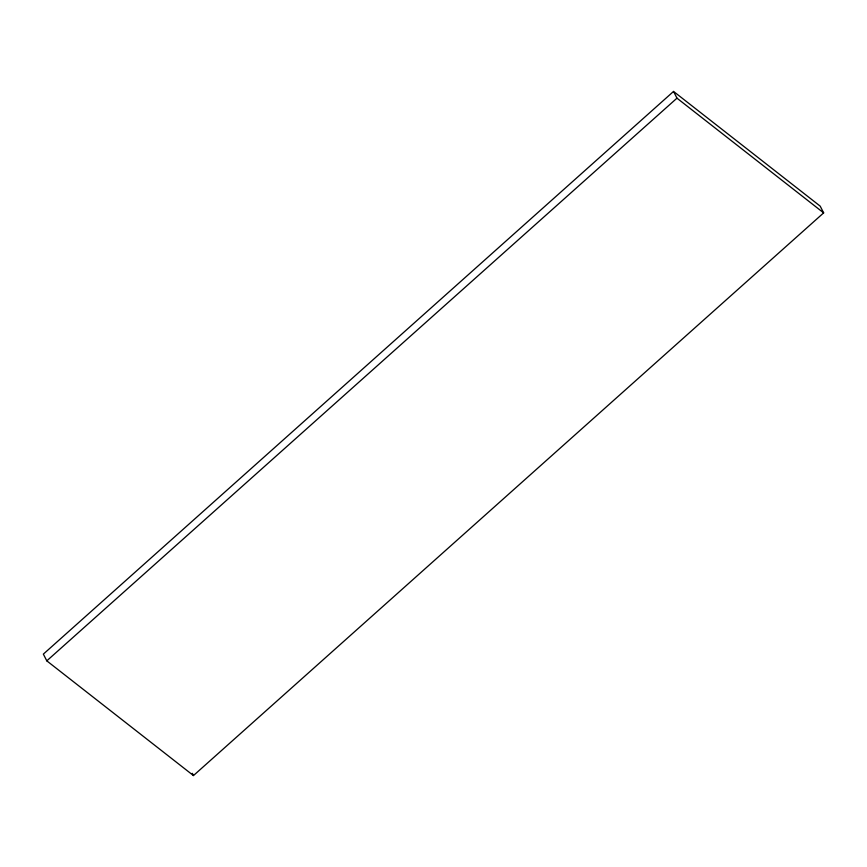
<?xml version="1.0" encoding="UTF-8"?>
<svg xmlns="http://www.w3.org/2000/svg" width="867" height="867" viewBox="0 0 867 867"><rect width="100%" height="100%" fill="white"/><g stroke="black" fill="none" stroke-linecap="round" stroke-linejoin="round"><path stroke-width="1.3" d="M673.54 91.436L43.35 654.119L46.796 660.849L193.46 775.564L823.65 212.881L820.204 206.151L673.54 91.436L676.975 98.166L823.65 212.881M46.796 660.849L676.975 98.166M192.311 773.321L193.46 775.564"/></g></svg>
